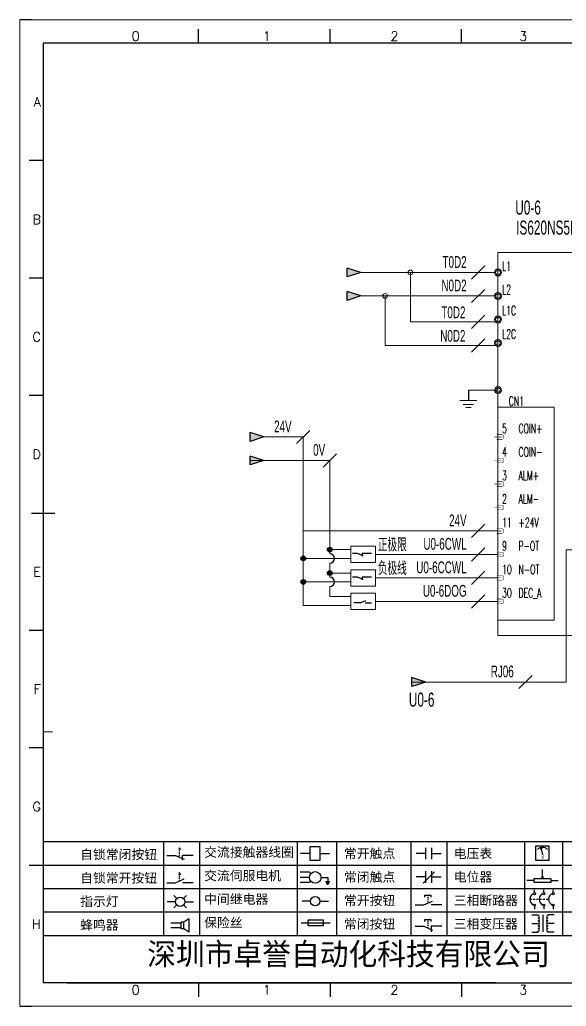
# Model space of a CAD drawing. Extents: x 33864 to 41687, y -3582 to -110.
# Drawn here: x 37287 to 37403.3, y -3569.1 to -3359.1 of the extents above; entities that cross this region are included whole.
import ezdxf
from ezdxf.enums import TextEntityAlignment as Align

# ---------------------------------------------------------------- set-up
doc = ezdxf.new("R2010")
doc.units = 0
doc.header["$MEASUREMENT"] = 0
doc.linetypes.add('ACAD_ISO02W100', pattern=[15, 12, -3])
doc.layers.add('AE_BOR', color=1, linetype='Continuous')
doc.layers.add('细实线层', color=7, linetype='Continuous')
doc.layers.add('Dimension', color=3, linetype='Continuous', lineweight=13)
doc.styles.add('WD', font='romans.shx', dxfattribs={"bigfont": 'gbcbig.shx'})
doc.styles.add('样式 8', font='arial.ttf')
doc.styles.add('汉字', font='')
doc.styles.get('汉字').set_extended_font_data('新宋体')

# ---------------------------------------------------------------- blocks, each defined once
blk = doc.blocks.new('*U185')
at = {"linetype": 'ByBlock'}
for p, q in [((-1909.23, -780.45), (-1909.23, -780.67)), ((-1909.23, -780.45), (-1908.92, -780.84)), ((-1909.23, -780.84), (-1909.23, -781.05)), ((-1911.92, -782.07), (-1910.06, -782.07)), ((-1910.06, -782.07), (-1908.18, -782.88)), ((-1909.23, -781.23), (-1909.23, -781.44)), ((-1909.23, -781.61), (-1909.23, -781.83)), ((-1909.23, -782), (-1909.23, -782.21)), ((-1909.23, -782.38), (-1909.23, -782.43)), ((-1908.52, -783.07), (-1908.52, -782.07)), ((-1906.25, -782.07), (-1908.52, -782.07))]:
    blk.add_line(p, q, dxfattribs=at)
blk = doc.blocks.new('*U186')
at = {"linetype": 'ByBlock'}
for p, q in [((-1908.88, -791.17), (-1909.23, -790.71)), ((-1909.23, -790.71), (-1909.23, -790.92)), ((-1909.23, -791.09), (-1909.23, -791.31)), ((-1909.23, -791.48), (-1909.23, -791.69)), ((-1911.92, -792.89), (-1910.06, -792.89)), ((-1910.06, -792.89), (-1908.18, -792.08)), ((-1909.23, -791.86), (-1909.23, -792.08)), ((-1909.23, -792.25), (-1909.23, -792.47)), ((-1906.25, -792.89), (-1908.52, -792.89))]:
    blk.add_line(p, q, dxfattribs=at)
blk = doc.blocks.new('蜂鸣器')
at = {"linetype": 'ByBlock'}
for p, q in [((-1907.17, -795.53), (-1908.25, -796.26)), ((-1907.17, -795.53), (-1907.17, -798.41)), ((-1908.8, -796.48), (-1911.01, -796.48)), ((-1908.8, -797.46), (-1911.01, -797.46)), ((-1908.25, -796.26), (-1908.8, -796.26)), ((-1908.8, -797.68), (-1908.8, -796.26)), ((-1908.25, -797.68), (-1908.8, -797.68)), ((-1908.25, -797.68), (-1908.25, -796.26)), ((-1907.17, -798.41), (-1908.25, -797.68))]:
    blk.add_line(p, q, dxfattribs=at)
blk = doc.blocks.new('指示灯')
at = {"linetype": 'ByBlock'}
for p, q in [((-1854.25, -776.92), (-1856.06, -776.92)), ((-1854.62, -775.59), (-1853.97, -776.23)), ((-1851.9, -775.59), (-1852.54, -776.23)), ((-1852.26, -776.92), (-1850.45, -776.92)), ((-1854.62, -778.25), (-1853.97, -777.61)), ((-1851.9, -778.25), (-1852.54, -777.61))]:
    blk.add_line(p, q, dxfattribs=at)
blk.add_circle((-1853.26, -776.92), 0.992, dxfattribs=at)
blk = doc.blocks.new('交流接触器线圈')
at = {"linetype": 'ByBlock'}
for p, q in [((-1880.82, -781.77), (-1882.87, -781.77)), ((-1878.72, -781.77), (-1876.67, -781.77))]:
    blk.add_line(p, q, dxfattribs=at)
blk.add_lwpolyline([(-1880.82, -780.28), (-1878.72, -780.28), (-1878.72, -783.26), (-1880.82, -783.26)], close=True, dxfattribs=at)
blk = doc.blocks.new('交流伺服电机')
at = {"linetype": 'ByBlock'}
for p, q in [((-1880.97, -785.75), (-1882.94, -785.75)), ((-1880.97, -786.85), (-1882.94, -786.85)), ((-1880.97, -785.75), (-1880.65, -786.03)), ((-1878.49, -786.85), (-1877.07, -786.85)), ((-1877.07, -786.85), (-1877.07, -787.72)), ((-1880.97, -787.94), (-1882.94, -787.94)), ((-1880.97, -787.94), (-1880.65, -787.67)), ((-1877.54, -787.72), (-1876.59, -787.72)), ((-1877.38, -788.01), (-1876.75, -788.01)), ((-1877.23, -788.29), (-1876.9, -788.29))]:
    blk.add_line(p, q, dxfattribs=at)
blk.add_circle((-1879.73, -786.85), 1.24, dxfattribs=at)
blk = doc.blocks.new('中间继电器')
at = {"linetype": 'ByBlock'}
for p, q in [((-1880.72, -791.92), (-1882.54, -791.92)), ((-1878.74, -791.92), (-1876.92, -791.92))]:
    blk.add_line(p, q, dxfattribs=at)
blk.add_circle((-1879.73, -791.92), 0.992, dxfattribs=at)
blk = doc.blocks.new('保险丝')
at = {"linetype": 'ByBlock'}
blk.add_line((-1882.72, -796.49), (-1876.55, -796.49), dxfattribs=at)
blk.add_lwpolyline([(-1881.2, -795.86), (-1878.06, -795.86), (-1878.06, -797.12), (-1881.2, -797.12)], close=True, dxfattribs=at)
blk = doc.blocks.new('常开按钮')
at = {"linetype": 'ByBlock'}
for p, q in [((-1910.06, -787.73), (-1908.18, -786.93)), ((-1909.9, -785.68), (-1908.56, -785.68)), ((-1909.9, -785.68), (-1909.9, -786.07)), ((-1909.23, -785.68), (-1909.23, -785.89)), ((-1909.23, -786.06), (-1909.23, -786.28)), ((-1909.23, -786.45), (-1909.23, -786.67)), ((-1909.23, -786.84), (-1909.23, -787.05)), ((-1909.23, -787.22), (-1909.23, -787.38)), ((-1908.56, -785.68), (-1908.56, -786.07)), ((-1911.92, -787.73), (-1910.06, -787.73)), ((-1906.25, -787.73), (-1908.52, -787.73))]:
    blk.add_line(p, q, dxfattribs=at)
blk = doc.blocks.new('常开触点')
at = {"linetype": 'ByBlock'}
for p, q in [((-1853.82, -782.99), (-1853.82, -780.56)), ((-1852.6, -782.99), (-1852.6, -780.56)), ((-1853.82, -781.77), (-1855.88, -781.77)), ((-1852.6, -781.77), (-1850.55, -781.77))]:
    blk.add_line(p, q, dxfattribs=at)
blk = doc.blocks.new('常闭触点')
at = {"linetype": 'ByBlock'}
for p, q in [((-1853.82, -786.77), (-1855.88, -786.77)), ((-1852.01, -785.66), (-1854.43, -788.1)), ((-1853.82, -787.99), (-1853.82, -785.56)), ((-1852.6, -787.99), (-1852.6, -785.56)), ((-1852.6, -786.77), (-1850.55, -786.77))]:
    blk.add_line(p, q, dxfattribs=at)
blk = doc.blocks.new('常闭按钮')
at = {"linetype": 'ByBlock'}
for p, q in [((-1854.11, -790.83), (-1852.77, -790.83)), ((-1854.11, -790.83), (-1854.11, -791.22)), ((-1853.44, -790.83), (-1853.44, -791.04)), ((-1853.44, -791.21), (-1853.44, -791.43)), ((-1853.44, -791.6), (-1853.44, -791.82)), ((-1852.77, -790.83), (-1852.77, -791.22)), ((-1856.13, -792.28), (-1854.28, -792.28)), ((-1854.28, -792.28), (-1852.4, -793.09)), ((-1853.44, -791.99), (-1853.44, -792.2)), ((-1853.44, -792.37), (-1853.44, -792.53)), ((-1850.47, -792.28), (-1852.73, -792.28)), ((-1852.73, -792.28), (-1852.73, -793.43))]:
    blk.add_line(p, q, dxfattribs=at)
blk = doc.blocks.new('电压表')
at = {"linetype": 'ByBlock'}
for p, q in [((-1814.84, -780.75), (-1814.91, -781.13)), ((-1814.6, -781.05), (-1814.91, -781.13)), ((-1814.84, -780.75), (-1814.46, -782.26)), ((-1814.84, -780.75), (-1814.6, -781.05))]:
    blk.add_line(p, q, dxfattribs=at)
blk.add_lwpolyline([(-1815.84, -780.34), (-1813.07, -780.34), (-1813.07, -783.49), (-1815.84, -783.49)], close=True, dxfattribs=at)
blk.add_arc((-1814.46, -782.26), 1.56, 46.8313, 133.1687, dxfattribs=at)
at = {"linetype": 'ByBlock', "insert": (-1814.7, -782.39), "char_height": 0.75, "width": 0.6768, "attachment_point": 1}
blk.add_mtext('V', dxfattribs=at)
blk = doc.blocks.new('电位器')
at = {"linetype": 'ByBlock'}
for p, q in [((-1814.45, -787.3), (-1814.45, -785.39)), ((-1814.45, -787.3), (-1814.62, -786.96)), ((-1814.62, -786.96), (-1814.27, -786.96)), ((-1814.45, -787.3), (-1814.27, -786.96)), ((-1816.21, -787.75), (-1817.79, -787.75)), ((-1812.68, -787.75), (-1811.1, -787.75))]:
    blk.add_line(p, q, dxfattribs=at)
blk.add_lwpolyline([(-1816.21, -787.3), (-1812.68, -787.3), (-1812.68, -788.2), (-1816.21, -788.2)], close=True, dxfattribs=at)
blk = doc.blocks.new('三相断路器')
at = {"linetype": 'ByBlock'}
for p, q in [((-1816.17, -790.33), (-1816.17, -789.7)), ((-1814.17, -790.33), (-1814.17, -789.7)), ((-1812.18, -790.33), (-1812.18, -789.7)), ((-1817.14, -791.74), (-1816.72, -791.74)), ((-1816.45, -791.74), (-1816.03, -791.74)), ((-1816.17, -793.19), (-1816.17, -793.83)), ((-1815.76, -791.74), (-1815.34, -791.74)), ((-1815.07, -791.74), (-1814.65, -791.74)), ((-1814.38, -791.74), (-1813.96, -791.74)), ((-1814.17, -793.19), (-1814.17, -793.83)), ((-1813.69, -791.74), (-1813.27, -791.74)), ((-1812.18, -793.19), (-1812.18, -793.83))]:
    blk.add_line(p, q, dxfattribs=at)
for centre in [(-1816.17, -790.55), (-1814.17, -790.55), (-1812.18, -790.55), (-1816.17, -792.98), (-1814.17, -792.98), (-1812.18, -792.98)]:
    blk.add_circle(centre, 0.219, dxfattribs=at)
for centre in [(-1815.81, -791.74), (-1813.82, -791.74), (-1811.83, -791.74)]:
    blk.add_arc(centre, 1.32, 115.5791, 244.4209, dxfattribs=at)
blk = doc.blocks.new('三相变压器')
at = {"linetype": 'ByBlock'}
for p, q in [((-1816.69, -795.03), (-1815.37, -795.03)), ((-1815.37, -795.03), (-1815.37, -795.24)), ((-1814.34, -798.7), (-1814.34, -795.04)), ((-1812, -795.03), (-1813.32, -795.03)), ((-1813.32, -795.03), (-1813.32, -795.24)), ((-1816.69, -796.87), (-1815.37, -796.87)), ((-1812, -796.87), (-1813.32, -796.87)), ((-1816.69, -798.71), (-1815.37, -798.71)), ((-1815.37, -798.71), (-1815.37, -798.5)), ((-1813.32, -798.71), (-1813.32, -798.5)), ((-1812, -798.71), (-1813.32, -798.71))]:
    blk.add_line(p, q, dxfattribs=at)
for centre, start, end in [((-1815.37, -795.51), 270, 90), ((-1815.37, -796.06), 270, 90), ((-1813.32, -795.51), 90, 270), ((-1813.32, -796.06), 90, 270), ((-1815.37, -796.6), 270, 90), ((-1815.37, -797.14), 270, 90), ((-1815.37, -797.68), 270, 90), ((-1815.37, -798.23), 270, 90), ((-1813.32, -796.6), 90, 270), ((-1813.32, -797.14), 90, 270), ((-1813.32, -797.68), 90, 270), ((-1813.32, -798.23), 90, 270)]:
    blk.add_arc(centre, 0.271, start, end, dxfattribs=at)

msp = doc.modelspace()

# ---------------------------------------------------------------- hatches: boundary and pattern name
for points in [[(37356.617, -3413.842), (37356.617, -3411.971), (37359.536, -3412.906)], [(37356.617, -3418.842), (37356.617, -3416.971), (37359.536, -3417.906)], [(37335.994, -3448.858), (37335.994, -3446.988), (37338.912, -3447.923)], [(37335.994, -3453.854), (37335.994, -3451.984), (37338.912, -3452.919)], [(37370.434, -3501.015), (37370.434, -3499.144), (37373.352, -3500.079)], [(37373.352, -3500.079), (37370.434, -3501.015), (37370.434, -3499.144)]]:
    msp.add_hatch(color=256).paths.add_polyline_path(points)
at = {"lineweight": -2}
h = msp.add_hatch(color=0, dxfattribs=at)
edge = h.paths.add_edge_path()
edge.add_arc((37347.298, -3473.779), 0.5, 0, 360)
h = msp.add_hatch(color=0, dxfattribs=at)
edge = h.paths.add_edge_path()
edge.add_arc((37352.951, -3471.885), 0.5, 0, 360)
h = msp.add_hatch(color=0, dxfattribs=at)
edge = h.paths.add_edge_path()
edge.add_arc((37352.951, -3476.885), 0.5, 0, 360)
h = msp.add_hatch(color=0, dxfattribs=at)
edge = h.paths.add_edge_path()
edge.add_arc((37347.298, -3478.779), 0.5, 0, 360)

# ---------------------------------------------------------------- linework, layer by layer
for p, q in [((37578.958, -3364.101), (37291.958, -3364.101)), ((37291.958, -3364.101), (37291.958, -3564.101)), ((37359.536, -3412.906), (37356.617, -3411.971)), ((37356.617, -3413.842), (37356.617, -3411.971)), ((37359.536, -3412.906), (37356.617, -3413.842)), ((37359.536, -3417.906), (37356.617, -3416.971)), ((37356.617, -3418.842), (37356.617, -3416.971)), ((37359.536, -3417.906), (37356.617, -3418.842)), ((37382.434, -3437.927), (37382.434, -3440.108)), ((37338.912, -3447.923), (37335.994, -3446.988)), ((37335.994, -3448.858), (37335.994, -3446.988)), ((37338.912, -3447.923), (37335.994, -3448.858)), ((37338.912, -3452.919), (37335.994, -3451.984)), ((37335.994, -3453.854), (37335.994, -3451.984)), ((37338.912, -3452.919), (37335.994, -3453.854)), ((37373.352, -3500.079), (37370.434, -3499.144)), ((37370.434, -3501.015), (37370.434, -3499.144)), ((37373.352, -3500.079), (37370.434, -3499.144)), ((37373.352, -3500.079), (37370.434, -3501.015)), ((37373.352, -3500.079), (37370.434, -3501.015)), ((37296.988, -3564.101), (37576.488, -3564.101))]:
    msp.add_line(p, q)
at = {"lineweight": 0}
for p, q in [((37388.215, -3412.906), (37370.118, -3412.906)), ((37388.215, -3417.906), (37370.118, -3417.906)), ((37388.215, -3423.428), (37370.118, -3423.428)), ((37388.215, -3428.432), (37370.118, -3428.432)), ((37388.741, -3437.927), (37382.434, -3437.927)), ((37380.646, -3440.122), (37384.223, -3440.122)), ((37381.31, -3440.98), (37383.558, -3440.98)), ((37381.881, -3441.673), (37383.028, -3441.673)), ((37347.298, -3447.923), (37338.912, -3447.923)), ((37347.298, -3483.779), (37347.298, -3447.923)), ((37352.951, -3452.919), (37352.951, -3472.779)), ((37357.432, -3471.885), (37352.951, -3471.885)), ((37357.432, -3473.779), (37347.298, -3473.779)), ((37352.951, -3474.779), (37352.951, -3477.779)), ((37357.432, -3476.885), (37352.951, -3476.885)), ((37357.432, -3478.779), (37347.298, -3478.779)), ((37352.951, -3479.779), (37352.951, -3481.885)), ((37357.432, -3483.779), (37347.298, -3483.779)), ((37357.432, -3481.885), (37352.951, -3481.885))]:
    msp.add_line(p, q, dxfattribs=at)
at = {"color": 3, "lineweight": 0}
for p, q in [((37335.994, -3452.919), (37352.951, -3452.919)), ((37347.298, -3467.919), (37388.741, -3467.919)), ((37362.688, -3472.919), (37388.741, -3472.919)), ((37403.27, -3500.079), (37403.27, -3471.965)), ((37410.785, -3471.965), (37403.27, -3471.965)), ((37362.688, -3477.919), (37388.741, -3477.919)), ((37362.688, -3482.919), (37388.741, -3482.919)), ((37403.27, -3500.079), (37370.434, -3500.079))]:
    msp.add_line(p, q, dxfattribs=at)
at = {"linetype": 'ACAD_ISO02W100'}
for p, q in [((37357.758, -3472.686), (37358.765, -3472.684)), ((37358.765, -3472.684), (37359.957, -3473.152)), ((37359.826, -3472.684), (37361.819, -3472.684)), ((37359.826, -3472.684), (37359.826, -3473.303)), ((37357.758, -3477.686), (37358.765, -3477.684)), ((37358.765, -3477.684), (37359.957, -3478.152)), ((37359.826, -3477.684), (37361.819, -3477.684)), ((37359.826, -3477.684), (37359.826, -3478.303)), ((37359.416, -3483.209), (37358.059, -3483.209)), ((37359.416, -3483.209), (37360.607, -3482.741)), ((37360.476, -3483.209), (37361.819, -3483.209))]:
    msp.add_line(p, q, dxfattribs=at)
at = {"lineweight": 9, "ltscale": 0.1}
for p, q in [((37291.958, -3510.672), (37293.958, -3510.672)), ((37388.293, -3564.101), (37417.755, -3564.101))]:
    msp.add_line(p, q, dxfattribs=at)
at = {"linetype": 'ByBlock'}
for p, q in [((37578.958, -3534.101), (37291.958, -3534.101)), ((37578.958, -3539.101), (37291.958, -3539.101)), ((37578.958, -3544.101), (37291.958, -3544.101)), ((37578.958, -3549.101), (37291.958, -3549.101)), ((37578.958, -3554.101), (37291.958, -3554.101))]:
    msp.add_line(p, q, dxfattribs=at)
at = {"lineweight": -2}
for p, q in [((37317.537, -3534.101), (37317.537, -3554.101)), ((37325.214, -3534.101), (37325.214, -3554.101)), ((37346.004, -3534.101), (37346.004, -3554.101)), ((37354.357, -3534.101), (37354.357, -3554.101)), ((37370.212, -3534.101), (37370.212, -3554.101)), ((37377.861, -3534.101), (37377.861, -3554.101)), ((37394.353, -3534.101), (37394.353, -3554.101)), ((37402.455, -3534.101), (37402.455, -3554.101))]:
    msp.add_line(p, q, dxfattribs=at)
at = {"ltscale": 2}
msp.add_line((37388.293, -3564.101), (37291.958, -3564.101), dxfattribs=at)
at = {"lineweight": 0}
for points in [[(37388.741, -3408.632), (37417.369, -3408.632), (37417.369, -3490.142), (37388.741, -3490.142)], [(37362.688, -3474.645), (37362.688, -3471.193), (37357.432, -3471.193), (37357.432, -3474.645)], [(37362.688, -3479.645), (37362.688, -3476.193), (37357.432, -3476.193), (37357.432, -3479.645)], [(37362.688, -3484.645), (37362.688, -3481.193), (37357.432, -3481.193), (37357.432, -3484.645)]]:
    msp.add_lwpolyline(points, close=True, dxfattribs=at)
at = {"color": 3, "lineweight": 0, "const_width": 0.1, "flags": 128}
for points in [[(37389.491, -3447.919), (37387.991, -3447.919)], [(37389.491, -3452.919), (37387.991, -3452.919)], [(37389.491, -3457.919), (37387.991, -3457.919)], [(37389.491, -3462.919), (37387.991, -3462.919)], [(37389.491, -3467.919), (37387.991, -3467.919)], [(37389.491, -3472.919), (37387.991, -3472.919)], [(37389.491, -3477.919), (37387.991, -3477.919)], [(37389.491, -3482.919), (37387.991, -3482.919)]]:
    msp.add_lwpolyline(points, dxfattribs=at)
for points in [[(37388.491, -3447.419), (37389.491, -3447.419, -1), (37389.491, -3448.419), (37388.491, -3448.419)], [(37388.491, -3452.419), (37389.491, -3452.419, -1), (37389.491, -3453.419), (37388.491, -3453.419)], [(37388.491, -3457.419), (37389.491, -3457.419, -1), (37389.491, -3458.419), (37388.491, -3458.419)], [(37388.491, -3462.419), (37389.491, -3462.419, -1), (37389.491, -3463.419), (37388.491, -3463.419)], [(37388.491, -3467.419), (37389.491, -3467.419, -1), (37389.491, -3468.419), (37388.491, -3468.419)], [(37388.491, -3472.419), (37389.491, -3472.419, -1), (37389.491, -3473.419), (37388.491, -3473.419)], [(37388.491, -3477.419), (37389.491, -3477.419, -1), (37389.491, -3478.419), (37388.491, -3478.419)], [(37388.491, -3482.419), (37389.491, -3482.419, -1), (37389.491, -3483.419), (37388.491, -3483.419)]]:
    msp.add_lwpolyline(points, format="xyb", dxfattribs=at)
at = {"lineweight": 0}
for centre, radius in [((37370.118, -3412.906), 0.5), ((37388.741, -3412.915), 0.75), ((37388.741, -3412.915), 0.5), ((37364.699, -3417.906), 0.5), ((37388.741, -3417.915), 0.75), ((37388.741, -3417.915), 0.5), ((37388.741, -3422.919), 0.75), ((37388.741, -3422.919), 0.5), ((37388.741, -3427.919), 0.75), ((37388.741, -3427.919), 0.5), ((37388.741, -3437.927), 0.75), ((37388.741, -3437.927), 0.5)]:
    msp.add_circle(centre, radius, dxfattribs=at)
at = {"color": 0, "lineweight": -2}
for centre in [(37347.298, -3473.779), (37352.951, -3471.885), (37352.951, -3476.885), (37347.298, -3478.779)]:
    msp.add_circle(centre, 0.5, dxfattribs=at)
for centre in [(37352.951, -3473.779), (37352.951, -3478.779)]:
    msp.add_arc(centre, 1, 270, 90, dxfattribs=at)
at = {"layer": 'AE_BOR', "lineweight": 30}
for p, q in [((37289.488, -3359.101), (37286.955, -3359.101)), ((37286.955, -3569.101), (37289.488, -3569.101)), ((37286.955, -3569.101), (37289.488, -3569.101)), ((37286.955, -3569.101), (37289.488, -3569.101))]:
    msp.add_line(p, q, dxfattribs=at)
at = {"layer": 'AE_BOR', "color": 1, "lineweight": 15}
for p, q in [((37286.955, -3359.101), (37583.955, -3359.101)), ((37286.955, -3569.101), (37286.955, -3359.101)), ((37583.955, -3569.101), (37286.955, -3569.101))]:
    msp.add_line(p, q, dxfattribs=at)
at = {"layer": 'AE_BOR'}
for p, q in [((37324.988, -3364.101), (37324.988, -3361.101)), ((37352.988, -3364.101), (37352.988, -3361.101)), ((37380.988, -3364.101), (37380.988, -3361.101)), ((37291.958, -3389.101), (37288.958, -3389.101)), ((37291.958, -3414.101), (37288.958, -3414.101)), ((37291.958, -3439.101), (37288.958, -3439.101)), ((37291.958, -3489.101), (37288.958, -3489.101)), ((37291.958, -3514.101), (37288.958, -3514.101)), ((37291.958, -3539.101), (37288.958, -3539.101)), ((37324.988, -3564.101), (37324.988, -3567.101)), ((37352.988, -3564.101), (37352.988, -3567.101)), ((37380.988, -3564.101), (37380.988, -3567.101))]:
    msp.add_line(p, q, dxfattribs=at)
at = {"layer": 'AE_BOR', "color": 2, "lineweight": 30}
msp.add_line((37289.458, -3464.101), (37294.458, -3464.101), dxfattribs=at)
at = {"layer": 'Dimension', "lineweight": 0}
for p, q in [((37383.108, -3414.321), (37385.937, -3411.492)), ((37383.108, -3419.321), (37385.937, -3416.492)), ((37383.108, -3424.843), (37385.937, -3422.014)), ((37383.108, -3429.847), (37385.937, -3427.018)), ((37345.883, -3449.337), (37348.712, -3446.509)), ((37351.536, -3454.333), (37354.365, -3451.505)), ((37383.134, -3469.333), (37385.962, -3466.505)), ((37383.134, -3474.333), (37385.962, -3471.505)), ((37383.134, -3479.333), (37385.962, -3476.505)), ((37383.134, -3484.333), (37385.962, -3481.505)), ((37393.16, -3501.493), (37395.989, -3498.665))]:
    msp.add_line(p, q, dxfattribs=at)
at = {"layer": '细实线层', "lineweight": 0}
for p, q in [((37370.118, -3412.906), (37359.536, -3412.906)), ((37370.118, -3412.906), (37370.118, -3423.428)), ((37370.118, -3417.906), (37359.536, -3417.906)), ((37364.699, -3428.432), (37364.699, -3417.906)), ((37370.118, -3428.432), (37364.699, -3428.432)), ((37388.741, -3441.592), (37400.716, -3441.592)), ((37400.716, -3441.592), (37400.716, -3486.922)), ((37400.716, -3486.922), (37388.741, -3486.922))]:
    msp.add_line(p, q, dxfattribs=at)

# ---------------------------------------------------------------- block references
at = {"linetype": 'ByBlock'}
for name, p in [('*U185', (39230.147, -2754.924)), ('交流接触器线圈', (39229.571, -2754.832)), ('常开触点', (39227.225, -2754.804)), ('电压表', (39212.664, -2754.585)), ('交流伺服电机', (39229.571, -2754.832)), ('常闭触点', (39227.225, -2754.804)), ('电位器', (39212.664, -2754.585)), ('*U186', (39230.147, -2749.924)), ('三相断路器', (39212.664, -2754.585)), ('指示灯', (39174.361, -2769.924)), ('中间继电器', (39229.571, -2754.832)), ('常开按钮', (39283.011, -2759.804)), ('蜂鸣器', (39230.147, -2754.924)), ('保险丝', (39229.571, -2754.832)), ('常闭按钮', (39227.225, -2759.804)), ('三相变压器', (39212.664, -2754.585))]:
    msp.add_blockref(name, p, dxfattribs=at)

# ---------------------------------------------------------------- texts
at = {"lineweight": 0, "style": 'WD', "width": 0.6}
for s, p in [('L1', (37389.609, -3412.565)), ('L2', (37389.609, -3417.565)), ('L1C', (37389.609, -3422.01)), ('L2C', (37389.609, -3427.014))]:
    msp.add_text(s, height=2, dxfattribs=at).set_placement(p)
msp.add_text('CN1', height=2, dxfattribs=at).set_placement((37394.274, -3441.281), align=Align.RIGHT)
at = {"color": 4, "lineweight": 0, "style": 'WD', "width": 0.6}
for s, p in [('5', (37389.609, -3447.109)), ('COIN+', (37393.109, -3447.109)), ('4', (37389.609, -3452.109)), ('COIN-', (37393.109, -3452.109)), ('3', (37389.609, -3457.109)), ('ALM+', (37393.109, -3457.109)), ('2', (37389.609, -3462.109)), ('ALM-', (37393.109, -3462.109)), ('11', (37389.609, -3467.109)), ('+24V', (37393.109, -3467.109)), ('9', (37389.609, -3472.109)), ('P-OT', (37393.109, -3472.109)), ('10', (37389.609, -3477.109)), ('N-OT', (37393.109, -3477.109)), ('30', (37389.609, -3482.109)), ('DEC_A', (37393.109, -3482.109))]:
    msp.add_text(s, height=2, dxfattribs=at).set_placement(p)
at = {"char_height": 2, "attachment_point": 1, "style": '汉字'}
for s, insert in [('{\\fKaiTi_GB2312|b0|i0|c134|p49;自锁常闭按钮}', (37299.814, -3535.786)), ('{\\fKaiTi_GB2312|b0|i0|c134|p49;交流接触器线圈}', (37326.209, -3535.292)), ('{\\fKaiTi_GB2312|b0|i0|c134|p49;常开触点}', (37355.962, -3535.579)), ('{\\fKaiTi_GB2312|b0|i0|c134|p49;电压表}', (37379.322, -3535.57)), ('{\\fKaiTi_GB2312|b0|i0|c134|p49;自锁常开按钮}', (37299.814, -3540.786)), ('{\\fKaiTi_GB2312|b0|i0|c134|p49;交流伺服电机}', (37326.209, -3540.292)), ('{\\fKaiTi_GB2312|b0|i0|c134|p49;常闭触点}', (37355.962, -3540.579)), ('{\\fKaiTi_GB2312|b0|i0|c134|p49;电位器}', (37379.322, -3540.57)), ('{\\fKaiTi_GB2312|b0|i0|c134|p49;指示灯}', (37299.814, -3545.786)), ('{\\fKaiTi_GB2312|b0|i0|c134|p49;中间继电器}', (37326.209, -3545.292)), ('{\\fKaiTi_GB2312|b0|i0|c134|p49;常开按钮}', (37355.962, -3545.579)), ('{\\fKaiTi_GB2312|b0|i0|c134|p49;三相断路器}', (37379.322, -3545.57)), ('{\\fKaiTi_GB2312|b0|i0|c134|p49;蜂鸣器}', (37299.814, -3550.786)), ('{\\fKaiTi_GB2312|b0|i0|c134|p49;保险丝}', (37326.209, -3550.292)), ('{\\fKaiTi_GB2312|b0|i0|c134|p49;常闭按钮}', (37355.962, -3550.579)), ('{\\fKaiTi_GB2312|b0|i0|c134|p49;三相变压器}', (37379.322, -3550.57))]:
    msp.add_mtext(s, dxfattribs=dict(at, insert=insert))
at = {"lineweight": -2, "insert": (37314.092, -3555.63), "char_height": 4.70644, "width": 96.11383, "attachment_point": 1}
msp.add_mtext('深圳市卓誉自动化科技有限公司', dxfattribs=at)
at = {"layer": 'AE_BOR', "style": 'WD'}
for s, p in [('0', (37311.625, -3363.601)), ('1', (37339.551, -3363.601)), ('2', (37366.7, -3363.601)), ('3', (37394.1, -3363.601)), ('0', (37311.625, -3566.601)), ('1', (37339.551, -3566.601)), ('2', (37366.7, -3566.601)), ('3', (37394.1, -3566.601))]:
    msp.add_text(s, height=2, dxfattribs=at).set_placement(p, align=Align.CENTER)
for s, p in [('A', (37291.458, -3376.601)), ('B', (37291.458, -3401.601)), ('C', (37291.458, -3426.601)), ('D', (37291.458, -3451.601)), ('E', (37291.458, -3476.601)), ('F', (37291.458, -3501.601)), ('G', (37291.458, -3526.601)), ('H', (37291.458, -3551.601))]:
    msp.add_text(s, height=2, dxfattribs=at).set_placement(p, align=Align.MIDDLE_RIGHT)
at = {"layer": 'Dimension', "lineweight": 0, "style": '样式 8', "width": 0.6}
for s, p in [('U0-6', (37392.415, -3400.576)), ('IS620NS5R5I', (37392.604, -3404.849)), ('U0-6', (37369.766, -3505.326))]:
    msp.add_text(s, height=3, dxfattribs=at).set_placement(p)
for s, p in [('T0D2', (37382.064, -3411.915)), ('N0D2', (37382.064, -3416.915)), ('T0D2', (37381.812, -3422.64)), ('N0D2', (37381.812, -3427.644)), ('24V', (37344.813, -3446.923)), ('0V', (37351.96, -3451.919)), ('24V', (37382.064, -3466.919)), ('正极限', (37369.314, -3472.027)), ('U0-6CWL', (37382.064, -3471.919)), ('负极线', (37369.314, -3477.027)), ('U0-6CCWL', (37382.064, -3476.919)), ('U0-6DOG', (37382.064, -3481.919)), ('RJ06', (37392.09, -3499.079))]:
    msp.add_text(s, height=2.5, dxfattribs=at).set_placement(p, align=Align.RIGHT)

doc.saveas('drawing.dxf')
